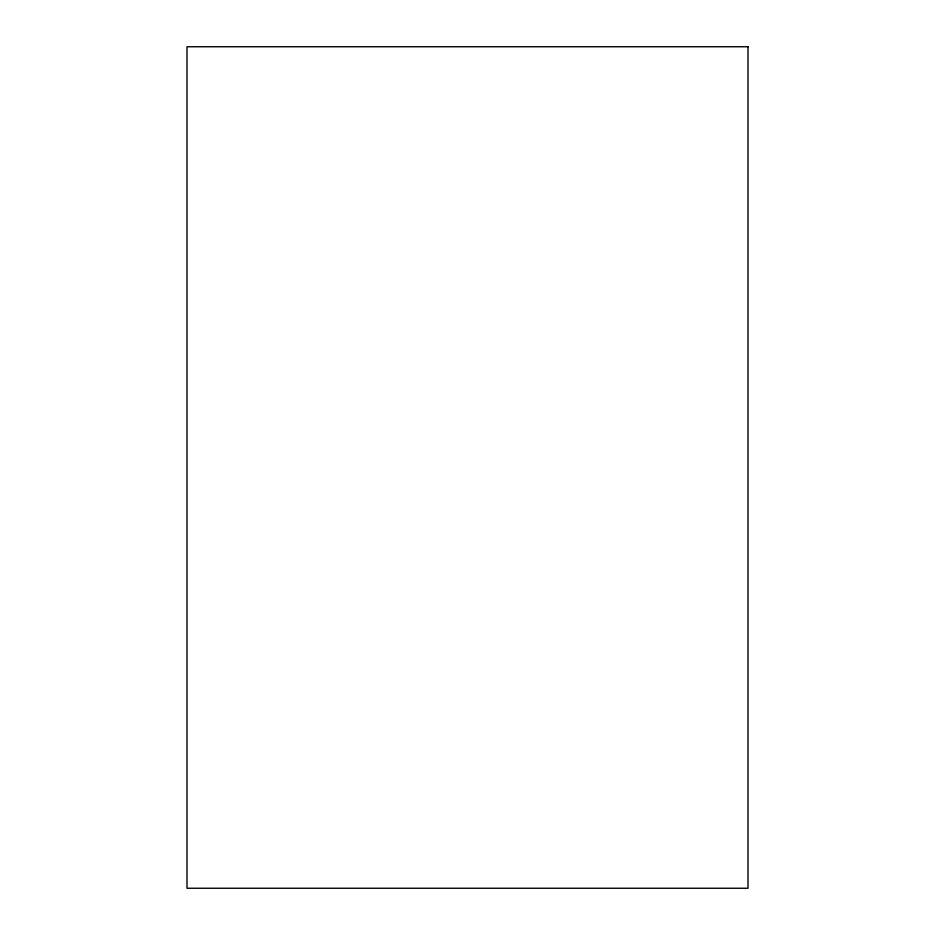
<?xml version="1.0" encoding="UTF-8"?>
<svg xmlns="http://www.w3.org/2000/svg" width="935" height="935" viewBox="0 0 935 935"><rect width="100%" height="100%" fill="white"/><g stroke="black" fill="none" stroke-linecap="round" stroke-linejoin="round"><path stroke-width="1.4" d="M748 46.75L187 46.75L187 888.25L748 888.25L748 46.75"/></g></svg>
